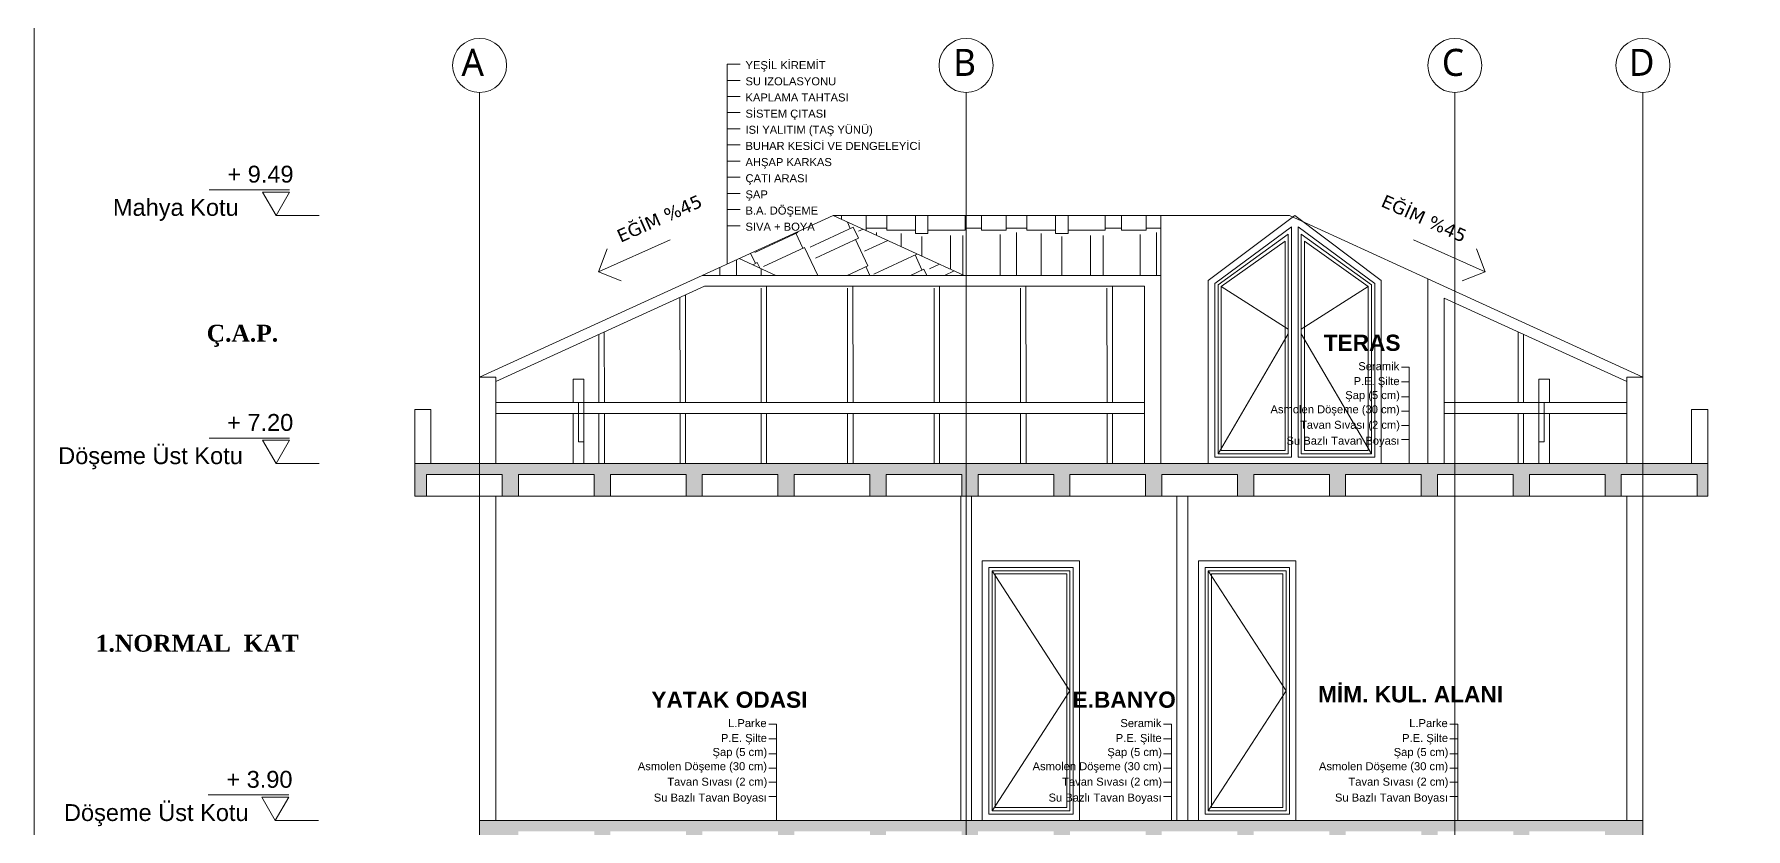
# Model space of a CAD drawing. Header units: millimetres. Extents: x 14753 to 45183, y 5640 to 19518.
# Drawn here: x 18019 to 19602, y 12728 to 13463 of the extents above; entities that cross this region are included whole.
import ezdxf

# ---------------------------------------------------------------- set-up
doc = ezdxf.new("R2010")
doc.units = ezdxf.units.MM
for name, color, linetype, lineweight in [('CERCEVE', 66, 'Continuous', 0), ('k tarama', 252, 'Continuous', 9), ('k yazi', 253, 'Continuous', 15)]:
    doc.layers.add(name, color=color, linetype=linetype, lineweight=lineweight)
doc.styles.add('MtXpl_Segoe_UI', font='segoeui.ttf')
doc.styles.get("Standard").update_dxf_attribs({"font": 'arial.ttf'})
pattern_1 = [(0, (-366940.1222862817, -4535584.13996255), (97.15500000000002, 45.71999999999998), [22.86, -19.05, 26.67, -11.43, 34.29, -15.24]), (0, (-366917.2622862817, -4535582.234962549), (97.15500000000002, 45.71999999999998), [19.05, -72.39, 15.24, -22.86]), (0, (-366871.5422862817, -4535586.997462549), (97.15500000000002, 45.71999999999998), [11.43, -118.11]), (90, (-366940.1222862817, -4535584.13996255), (-32.38499999999998, 45.72), [43.815, -139.065]), (90, (-366917.2622862817, -4535584.13996255), (-32.38499999999998, 45.72), [42.86249999999999, -140.0175]), (90, (-366898.2122862818, -4535584.13996255), (-32.38499999999998, 45.72), [40.00499999999999, -142.875]), (90, (-366871.5422862817, -4535586.997462549), (-32.38499999999998, 45.72), [43.815, -139.065]), (90, (-366860.1122862817, -4535586.997462549), (-32.38499999999998, 45.72), [43.815, -139.065]), (90, (-366825.8222862818, -4535584.13996255), (-32.38499999999998, 45.72), [41.90999999999999, -140.97])]

# ---------------------------------------------------------------- blocks, each defined once
blk = doc.blocks.new('kot1')
for p, q in [((578788.5013949978, 90039.10951766901), (578862.9744544147, 90039.10951766901)), ((578801.0013949977, 90015.45888257441), (578761.0013949977, 90015.45888257441))]:
    blk.add_line(p, q)
blk.add_lwpolyline([(578813.5013949977, 90037.10951766899), (578788.5013949978, 90037.10951766899), (578801.0013949977, 90015.45888257441)], close=True)
blk = doc.blocks.new('GXFFCGXFGFC')
at = {"layer": 'k yazi'}
for p, q in [((25995.32770850364, 12934.18351832815), (25995.32770850364, 12749.4607881414)), ((26007.39960922377, 12934.18351832815), (25995.32770850347, 12934.18351832815)), ((26007.39960922377, 12919.24495832818), (25995.32770850347, 12919.24495832818)), ((26007.39960922377, 12904.3063983282), (25995.32770850347, 12904.3063983282)), ((26007.39960922377, 12889.36783832822), (25995.32770850347, 12889.36783832822)), ((26007.39960922359, 12874.42927832824), (25995.32770850329, 12874.42927832824)), ((26007.39960922342, 12859.49071832826), (25995.32770850311, 12859.49071832826)), ((26007.39960922324, 12844.55215832828), (25995.32770850294, 12844.55215832828)), ((26007.39960922307, 12829.6135983283), (25995.32770850277, 12829.6135983283)), ((26007.39960922289, 12814.67503832832), (25995.32770850259, 12814.67503832832)), ((26007.39960922289, 12799.73647832834), (25995.32770850259, 12799.73647832834)), ((26007.39960922184, 12784.79791832836), (25995.32770850154, 12784.79791832836))]:
    blk.add_line(p, q, dxfattribs=at)
for s, p in [('YEŞİL KİREMİT', (26012.3791292237, 12929.59546704206)), ('SU IZOLASYONU', (26012.3791292237, 12914.65690704208)), ('KAPLAMA TAHTASI', (26012.3791292237, 12899.7183470421)), ('SİSTEM ÇITASI', (26012.3791292237, 12884.77978704212)), ('ISI YALITIM (TAŞ YÜNÜ)', (26012.37912922353, 12869.84122704214)), ('BUHAR KESİCİ VE DENGELEYİCİ', (26012.37912922335, 12854.90266704216)), ('AHŞAP KARKAS', (26012.37912922317, 12839.96410704218)), ('ÇATI ARASI', (26012.379129223, 12825.0255470422)), ('ŞAP', (26012.37912922283, 12810.08698704221)), ('B.A. DÖŞEME', (26012.37912922283, 12795.14842704223)), ('SIVA + BOYA', (26012.37912922178, 12780.20986704226))]:
    blk.add_text(s, height=7.400000000000001, dxfattribs=at).set_placement(p)
blk = doc.blocks.new('iski kesiti')
at = {"layer": 'k tarama'}
h = blk.add_hatch(dxfattribs=at)
h.set_pattern_fill('AR-RSHKE', color=256, scale=0.15, angle=115)
h.set_pattern_definition([(114.9999999999999, (-366940.1222862817, -4535584.13996255), (-82.49586924273328, 68.73022612276097), [22.86, -19.05, 26.67, -11.43, 34.29, -15.24]), (114.9999999999999, (-366951.5098560794, -4535564.226854326), (-82.49586924273328, 68.73022612276097), [19.05, -72.39, 15.24, -22.86]), (114.9999999999999, (-366966.5156721705, -4535520.777742831), (-82.49586924273328, 68.73022612276097), [11.43, -118.11]), (205, (-366940.1222862817, -4535584.13996255), (-27.7498996168431, -48.67288460996668), [43.815, -139.065]), (205, (-366949.7833397452, -4535563.421766537), (-27.7498996168431, -48.67288460996668), [42.86249999999999, -140.0175]), (205, (-366957.8342176313, -4535546.156603195), (-27.7498996168431, -48.67288460996668), [40.00499999999999, -142.875]), (205, (-366966.5156721705, -4535520.777742831), (-27.7498996168431, -48.67288460996668), [43.815, -139.065]), (205, (-366971.3461989021, -4535510.418644825), (-27.7498996168431, -48.67288460996668), [43.815, -139.065]), (205, (-366988.4275535987, -4535480.548982491), (-27.7498996168431, -48.67288460996668), [41.90999999999999, -140.97])])
h.paths.add_polyline_path([(19113.74226241588, 13255.51198254526), (19147.85482578334, 13239.92652868945), (19321.85482578026, 13239.92652868945), (19200.74226241588, 13295.26081264205)])
h = blk.add_hatch(dxfattribs=at)
h.set_pattern_fill('AR-RSHKE', color=256, scale=0.15, angle=360)
h.set_pattern_definition(pattern_1)
h.paths.add_polyline_path([(19200.74226241588, 13295.26081264205), (19321.85482578026, 13239.92652868945), (19503.74226241588, 13239.92652868945), (19503.74226241588, 13295.26081264205)])
h = blk.add_hatch(dxfattribs=at)
h.set_pattern_fill('AR-RSHKE', color=256, scale=0.15, angle=360)
h.set_pattern_definition(pattern_1)
h.paths.add_polyline_path([(19079.62969904852, 13239.92652868945), (19113.74226241588, 13255.51198254526), (19147.85482578334, 13239.92652868945)])
h = blk.add_hatch(dxfattribs=at)
h.set_pattern_fill('JIS_STN_2.5', color=256, scale=5)
h.set_pattern_definition([(45, (-366940.1222862817, -4535584.13996255), (-8.838834764831844, 8.838834764831844), []), (45, (-366931.2972862817, -4535584.13996255), (-8.838834764831844, 8.838834764831844), [6, -2.5])])
h.paths.add_polyline_path([(19489.74226241588, 13055.86003745068), (19419.74226241588, 13055.86003745068), (19419.74226241588, 13035.86003745068), (19404.74226241588, 13035.86003745068), (19404.74226241588, 13055.86003745068), (19334.74226241588, 13055.86003745068), (19334.74226241588, 13035.86003745068), (19319.74226241588, 13035.86003745068), (19319.74226241588, 13055.86003745068), (19249.74226241588, 13055.86003745068), (19249.74226241588, 13035.86003745068), (19234.74226241588, 13035.86003745068), (19234.74226241588, 13055.86003745068), (19164.74226241588, 13055.86003745068), (19164.74226241588, 13035.86003745068), (19149.74226241588, 13035.86003745068), (19149.74226241588, 13055.86003745068), (19079.74226241588, 13055.86003745068), (19079.74226241588, 13035.86003745068), (19064.74226241588, 13035.86003745068), (19064.74226241588, 13055.86003745068), (18994.74226241588, 13055.86003745068), (18994.74226241588, 13035.86003745068), (18979.74226241588, 13035.86003745068), (18979.74226241588, 13055.86003745068), (18909.74226241588, 13055.86003745068), (18909.74226241588, 13035.86003745068), (18894.74226241588, 13035.86003745068), (18894.74226241588, 13055.86003745068), (18824.74226241588, 13055.86003745068), (18824.74226241588, 13035.86003745068), (18813.74226241588, 13035.86003745068), (18813.74226241588, 13065.86003745068), (20009.74226241588, 13065.86003745068), (20009.74226241588, 13035.86003745068), (19999.74226241588, 13035.86003745068), (19999.74226241588, 13055.86003745068), (19929.74226241588, 13055.86003745068), (19929.74226241588, 13035.86003745068), (19914.74226241588, 13035.86003745068), (19914.74226241588, 13055.86003745068), (19844.74226241588, 13055.86003745068), (19844.74226241588, 13035.86003745068), (19829.74226241588, 13035.86003745068), (19829.74226241588, 13055.86003745068), (19759.74226241588, 13055.86003745068), (19759.74226241588, 13035.86003745068), (19744.74226241588, 13035.86003745068), (19744.74226241588, 13055.86003745068), (19674.74226241588, 13055.86003745068), (19674.74226241588, 13035.86003745068), (19659.74226241588, 13035.86003745068), (19659.74226241588, 13055.86003745068), (19589.74226241588, 13055.86003745068), (19589.74226241588, 13035.86003745068), (19574.74226241588, 13035.86003745068), (19574.74226241588, 13055.86003745068), (19504.74226241588, 13055.86003745068), (19504.74226241588, 13035.86003745068), (19489.74226241588, 13035.86003745068)])
h.paths.add_polyline_path([(19489.74226241588, 12725.86003745068), (19419.74226241588, 12725.86003745068), (19419.74226241588, 12705.86003745068), (19404.74226241588, 12705.86003745068), (19404.74226241588, 12725.86003745068), (19334.74226241588, 12725.86003745068), (19334.74226241588, 12705.86003745068), (19319.74226241588, 12705.86003745068), (19319.74226241588, 12725.86003745068), (19249.74226241588, 12725.86003745068), (19249.74226241588, 12705.86003745068), (19234.74226241588, 12705.86003745068), (19234.74226241588, 12725.86003745068), (19164.74226241588, 12725.86003745068), (19164.74226241588, 12705.86003745068), (19149.74226241588, 12705.86003745068), (19149.74226241588, 12725.86003745068), (19079.74226241588, 12725.86003745068), (19079.74226241588, 12705.86003745068), (19064.74226241588, 12705.86003745068), (19064.74226241588, 12725.86003745068), (18994.74226241588, 12725.86003745068), (18994.74226241588, 12705.86003745068), (18979.74226241588, 12705.86003745068), (18979.74226241588, 12725.86003745068), (18909.74226241588, 12725.86003745068), (18909.74226241588, 12705.86003745068), (18873.74226241588, 12705.86003745068), (18873.74226241588, 12735.86003745068), (19949.74226241588, 12735.86003745068), (19949.74226241588, 12705.86003745068), (19914.74226241588, 12705.86003745068), (19914.74226241588, 12725.86003745068), (19844.74226241588, 12725.86003745068), (19844.74226241588, 12705.86003745068), (19829.74226241588, 12705.86003745068), (19829.74226241588, 12725.86003745068), (19759.74226241588, 12725.86003745068), (19759.74226241588, 12705.86003745068), (19744.74226241588, 12705.86003745068), (19744.74226241588, 12725.86003745068), (19674.74226241588, 12725.86003745068), (19674.74226241588, 12705.86003745068), (19659.74226241588, 12705.86003745068), (19659.74226241588, 12725.86003745068), (19589.74226241588, 12725.86003745068), (19589.74226241588, 12705.86003745068), (19574.74226241588, 12705.86003745068), (19574.74226241588, 12725.86003745068), (19504.74226241588, 12725.86003745068), (19504.74226241588, 12705.86003745068), (19489.74226241588, 12705.86003745068)])
h.paths.add_polyline_path([(19489.74226241588, 12395.86003745068), (19419.74226241588, 12395.86003745068), (19419.74226241588, 12375.86003745068), (19404.74226241588, 12375.86003745068), (19404.74226241588, 12395.86003745068), (19334.74226241588, 12395.86003745068), (19334.74226241588, 12375.86003745068), (19319.74226241588, 12375.86003745068), (19319.74226241588, 12395.86003745068), (19249.74226241588, 12395.86003745068), (19249.74226241588, 12375.86003745068), (19234.74226241588, 12375.86003745068), (19234.74226241588, 12395.86003745068), (19164.74226241588, 12395.86003745068), (19164.74226241588, 12375.86003745068), (19149.74226241588, 12375.86003745068), (19149.74226241588, 12395.86003745068), (19079.74226241588, 12395.86003745068), (19079.74226241588, 12375.86003745068), (19064.74226241588, 12375.86003745068), (19064.74226241588, 12395.86003745068), (18994.74226241588, 12395.86003745068), (18994.74226241588, 12375.86003745068), (18979.74226241588, 12375.86003745068), (18979.74226241588, 12395.86003745068), (18909.74226241588, 12395.86003745068), (18909.74226241588, 12375.86003745068), (18898.74226241588, 12375.86003745068), (18898.74226241588, 12125.86003745068), (18873.74226241588, 12125.86003745068), (18873.74226241588, 12405.86003745068), (19949.74226241588, 12405.86003745068), (19949.74226241588, 12125.86003745068), (19924.74226241588, 12125.86003745068), (19924.74226241588, 12375.86003745068), (19914.74226241588, 12375.86003745068), (19914.74226241588, 12395.86003745068), (19844.74226241588, 12395.86003745068), (19844.74226241588, 12375.86003745068), (19829.74226241588, 12375.86003745068), (19829.74226241588, 12395.86003745068), (19759.74226241588, 12395.86003745068), (19759.74226241588, 12375.86003745068), (19744.74226241588, 12375.86003745068), (19744.74226241588, 12395.86003745068), (19674.74226241588, 12395.86003745068), (19674.74226241588, 12375.86003745068), (19659.74226241588, 12375.86003745068), (19659.74226241588, 12395.86003745068), (19589.74226241588, 12395.86003745068), (19589.74226241588, 12375.86003745068), (19574.74226241588, 12375.86003745068), (19574.74226241588, 12395.86003745068), (19504.74226241588, 12395.86003745068), (19504.74226241588, 12375.86003745068), (19489.74226241588, 12375.86003745068)])
h.paths.add_polyline_path([(18823.74226241588, 12065.86003745068), (18823.74226241588, 12125.86003745068), (19999.74226241588, 12125.86003745068), (19999.74226241588, 12065.86003745068)])
for p, q in [((18873.74226241593, 11887.5398714384), (18873.74226241593, 13409.01192505751)), ((19323.74226241593, 11887.5398714384), (19323.74226241593, 13409.01192505751)), ((19775.74226241594, 11887.5398714384), (19775.74226241594, 13409.01192505751)), ((19949.74226241593, 11887.5398714384), (19949.74226241593, 13409.01192505751)), ((19200.74226241588, 13295.26081264205), (19079.62969904852, 13239.92652868945)), ((19622.74226241588, 13295.26081264205), (19200.74226241588, 13295.26081264205)), ((19200.74226241588, 13295.26081264205), (19321.85482578026, 13239.92652868945)), ((19503.74226241588, 13239.92652868945), (19503.74226241588, 13295.26081264205)), ((19622.74226241582, 13295.26081264205), (19750.74226241588, 13236.77977525908)), ((19049.94246564276, 13272.62744382489), (18983.80799263244, 13243.23434470873)), ((19737.542059189, 13272.62744382489), (19803.67653219931, 13243.23434470873)), ((18983.80799263244, 13243.23434470873), (18991.73682410054, 13264.40656730346)), ((19113.74226241588, 13255.51198254526), (19147.85482578334, 13239.92652868945)), ((19803.67653219931, 13243.23434470873), (19795.74770073121, 13264.40656730346)), ((19079.62969904882, 13239.92652868945), (18873.74226241588, 13145.86003745068)), ((18983.80799263244, 13243.23434470873), (19004.83659131516, 13234.93209107034)), ((19079.62969904852, 13239.92652868945), (19503.74226241588, 13239.92652868945)), ((19503.74226241588, 13065.86003745068), (19503.74226241588, 13239.92652868945)), ((19750.74226241588, 13065.86003745068), (19750.74226241588, 13236.77977525815)), ((19750.74226241576, 13236.77977525815), (19949.74226241588, 13145.86003745068)), ((19803.67653219931, 13243.23434470873), (19782.64793351659, 13234.93209107034)), ((19081.80592552648, 13229.92652868945), (18888.74226241599, 13141.71900290996)), ((19081.80592552648, 13229.92652868945), (19488.74226241588, 13229.92652868945)), ((19488.74226241588, 13065.86003745068), (19488.74226241582, 13229.92652869038)), ((19765.74226241588, 13065.86003745068), (19765.74226241588, 13218.93224758003)), ((19765.74226241588, 13218.93224758003), (19934.74226241576, 13141.71900290996)), ((19733.60681111354, 13154.8991782926), (19726.37097561086, 13154.8991782926)), ((19733.60681111354, 13065.86003745068), (19733.60681111354, 13154.8991782926)), ((19733.60681111354, 13141.39395492524), (19726.37097561086, 13141.39395492524)), ((19733.60681111354, 13127.55137082003), (19726.37097561086, 13127.55137082003)), ((19733.60681111354, 13127.55137082003), (19726.37097561086, 13127.55137082003)), ((19733.60681111354, 13114.37500474788), (19726.37097561086, 13114.37500474788)), ((19733.60681111354, 13114.37500474788), (19726.37097561086, 13114.37500474788)), ((19733.60681111354, 13101.1986386748), (19726.37097561086, 13101.1986386748)), ((19733.60681111354, 13101.1986386748), (19726.37097561086, 13101.1986386748)), ((19733.60681111354, 13088.02227260172), (19726.37097561086, 13088.02227260172)), ((19733.60681111354, 13088.02227260172), (19726.37097561086, 13088.02227260172)), ((20009.74226241588, 13065.86003745068), (18813.74226241588, 13065.86003745068)), ((18813.74226241588, 13065.86003745068), (18813.74226241588, 13035.86003745068)), ((20009.74226241588, 13035.86003745068), (20009.74226241588, 13065.86003745068)), ((20009.74226241588, 13035.86003745068), (18813.74226241588, 13035.86003745068)), ((18873.74226241588, 12735.86003745068), (18873.74226241588, 13035.86003745068)), ((18888.74226241588, 12735.86003745068), (18888.74226241588, 13035.86003745068)), ((19318.74226241588, 12735.86003745068), (19318.74226241588, 13035.86003745068)), ((19328.74226241588, 12735.86003745068), (19328.74226241588, 13035.86003745068)), ((19518.74226241594, 12735.86003745068), (19518.74226241594, 13035.86003745068)), ((19528.74226241594, 12735.86003745068), (19528.74226241594, 13035.86003745068)), ((19934.74226241588, 12735.86003745068), (19934.74226241588, 13035.86003745068)), ((19949.74226241588, 12735.86003745068), (19949.74226241588, 13035.86003745068)), ((19148.43035647645, 12824.8991782926), (19141.19452097377, 12824.8991782926)), ((19148.43035647645, 12735.86003745068), (19148.43035647645, 12824.8991782926)), ((19513.56580777891, 12824.8991782926), (19506.32997227623, 12824.8991782926)), ((19513.56580777891, 12735.86003745068), (19513.56580777891, 12824.8991782926)), ((19778.43035647645, 12824.8991782926), (19771.19452097377, 12824.8991782926)), ((19778.43035647645, 12735.86003745068), (19778.43035647645, 12824.8991782926)), ((19148.43035647645, 12811.39395492524), (19141.19452097377, 12811.39395492524)), ((19513.56580777891, 12811.39395492524), (19506.32997227623, 12811.39395492524)), ((19778.43035647645, 12811.39395492524), (19771.19452097377, 12811.39395492524)), ((19148.43035647645, 12797.55137082003), (19141.19452097377, 12797.55137082003)), ((19148.43035647645, 12797.55137082003), (19141.19452097377, 12797.55137082003)), ((19513.56580777891, 12797.55137082003), (19506.32997227623, 12797.55137082003)), ((19513.56580777891, 12797.55137082003), (19506.32997227623, 12797.55137082003)), ((19778.43035647645, 12797.55137082003), (19771.19452097377, 12797.55137082003)), ((19778.43035647645, 12797.55137082003), (19771.19452097377, 12797.55137082003)), ((19148.43035647645, 12784.37500474788), (19141.19452097377, 12784.37500474788)), ((19148.43035647645, 12784.37500474788), (19141.19452097377, 12784.37500474788)), ((19513.56580777891, 12784.37500474788), (19506.32997227623, 12784.37500474788)), ((19513.56580777891, 12784.37500474788), (19506.32997227623, 12784.37500474788)), ((19778.43035647645, 12784.37500474788), (19771.19452097377, 12784.37500474788)), ((19778.43035647645, 12784.37500474788), (19771.19452097377, 12784.37500474788)), ((19148.43035647645, 12771.1986386748), (19141.19452097377, 12771.1986386748)), ((19148.43035647645, 12771.1986386748), (19141.19452097377, 12771.1986386748)), ((19513.56580777891, 12771.1986386748), (19506.32997227623, 12771.1986386748)), ((19513.56580777891, 12771.1986386748), (19506.32997227623, 12771.1986386748)), ((19778.43035647645, 12771.1986386748), (19771.19452097377, 12771.1986386748)), ((19778.43035647645, 12771.1986386748), (19771.19452097377, 12771.1986386748)), ((19148.43035647645, 12758.02227260172), (19141.19452097377, 12758.02227260172)), ((19148.43035647645, 12758.02227260172), (19141.19452097377, 12758.02227260172)), ((19513.56580777891, 12758.02227260172), (19506.32997227623, 12758.02227260172)), ((19513.56580777891, 12758.02227260172), (19506.32997227623, 12758.02227260172)), ((19778.43035647645, 12758.02227260172), (19771.19452097377, 12758.02227260172)), ((19778.43035647645, 12758.02227260172), (19771.19452097377, 12758.02227260172)), ((19949.74226241588, 12735.86003745068), (18873.74226241588, 12735.86003745068)), ((18873.74226241588, 12735.86003745068), (18873.74226241588, 12705.86003745068)), ((19949.74226241588, 12705.86003745068), (19949.74226241588, 12735.86003745068))]:
    blk.add_line(p, q, dxfattribs=at)
at = {"layer": 'k tarama', "ltscale": 10}
for p, q in [((19559.74226241588, 13229.68166539445), (19621.74226241588, 13190.26081264205)), ((19695.74226241576, 13229.68166539445), (19633.74226241588, 13190.26081264205)), ((19621.74226241588, 13185.86003745068), (19556.74226241588, 13074.86003745068)), ((19633.74226241588, 13185.86003745068), (19698.74226241588, 13074.86003745068)), ((19347.74226241588, 12966.86003745068), (19419.74226241588, 12855.86003745068)), ((19547.74226241594, 12966.86003745068), (19619.74226241594, 12855.86003745068)), ((19419.74226241588, 12855.86003745068), (19347.74226241588, 12744.86003745068)), ((19619.74226241594, 12855.86003745068), (19547.74226241594, 12744.86003745068))]:
    blk.add_line(p, q, dxfattribs=at)
at = {"layer": 'k tarama', "color": 128, "true_color": 0x004d39}
blk.add_lwpolyline([(19627.74226241588, 13295.26081264205), (19707.74226241588, 13235.11966170836), (19707.74226241588, 13065.86003745068), (19547.74226241588, 13065.86003745068), (19547.74226241588, 13235.11966170836), (19627.74226241588, 13295.26081264205)], dxfattribs=at)
for points in [[(19624.74226241588, 13071.86003745068), (19553.74226241588, 13071.86003745068), (19553.74226241588, 13232.40066355094), (19624.74226241588, 13284.65093500446)], [(19630.74226241588, 13071.86003745068), (19630.74226241588, 13284.65093500446), (19701.74226241605, 13232.40066355094), (19701.74226241582, 13071.86003745068)], [(19556.74226241588, 13074.86003745068), (19556.74226241588, 13231.0411644727), (19621.74226241588, 13278.03084960673), (19621.74226241588, 13074.86003745068)], [(19559.74226241588, 13077.86003745068), (19559.74226241588, 13229.68166539445), (19618.74226241588, 13271.41076420806), (19618.74226241588, 13077.86003745068)], [(19633.74226241588, 13074.86003745068), (19633.74226241588, 13278.03084960673), (19698.74226241588, 13231.0411644727), (19698.74226241588, 13074.86003745068)], [(19695.74226241588, 13077.86003745068), (19636.74226241588, 13077.86003745068), (19636.74226241588, 13271.41076420806), (19695.74226241576, 13229.68166539445)]]:
    blk.add_lwpolyline(points, close=True, dxfattribs=at)
at = {"layer": 'k tarama'}
for points in [[(19064.05116054969, 13221.81467654649), (19064.13603288081, 13122.29591608234), (19059.13877946284, 13122.29591608234), (19059.05240979849, 13219.53083178401)], [(19139.04433873982, 13229.78410790115), (19139.1360328808, 13122.26629698742), (19134.13877946284, 13122.26629698742), (19134.04485741589, 13228.00368036795)], [(19219.04433873983, 13229.78410790115), (19219.1360328808, 13122.26629698742), (19214.13877946284, 13122.26629698742), (19214.04485741589, 13228.00368036795)], [(19299.04433873982, 13229.78410790115), (19299.1360328808, 13122.26629698742), (19294.13877946284, 13122.26629698742), (19294.04485741589, 13228.00368036795)], [(19379.04433873983, 13229.78410790115), (19379.1360328808, 13122.26629698742), (19374.13877946284, 13122.26629698742), (19374.04485741589, 13228.00368036795)], [(19459.04433873982, 13229.78410790115), (19459.13603288081, 13122.26629698742), (19454.13877946284, 13122.26629698742), (19454.04485741589, 13228.00368036795)], [(18989.08037235157, 13187.5617900826), (18989.13603288081, 13122.29591608234), (18984.13877946284, 13122.29591608234), (18984.08283469692, 13185.27849956415)], [(19834.40415248007, 13187.5617900826), (19834.34849195095, 13122.29591608234), (19839.34574536892, 13122.29591608234), (19839.40169013483, 13185.27849956415)], [(18873.74226241588, 13065.86003745068), (18873.74226241588, 13145.86003745068), (18888.74226241588, 13145.86003745068), (18888.74226241588, 13065.86003745068)], [(18960.15231787815, 13112.32506787683), (18960.15231787815, 13065.91927564051), (18970.15159308567, 13065.91927564051), (18970.15159308567, 13144.05521642789), (18960.15231787815, 13144.05521642789), (18960.15231787815, 13122.32553517725)], [(19863.33220695361, 13112.32506787683), (19863.33220695361, 13065.91927564051), (19853.33293174609, 13065.91927564051), (19853.33293174609, 13144.05521642789), (19863.33220695361, 13144.05521642789), (19863.33220695361, 13122.32553517725)], [(19949.74226241588, 13065.86003745068), (19949.74226241588, 13145.86003745068), (19934.74226241588, 13145.86003745068), (19934.74226241588, 13065.86003745068)], [(18813.74226241588, 13065.86003745068), (18813.74226241588, 13115.86003745068), (18828.74226241588, 13115.86003745068), (18828.74226241588, 13065.86003745068)], [(18960.15231787815, 13122.32553517725), (18888.74276789027, 13122.32553517725), (18888.74226241588, 13112.29418919794), (19488.74226241588, 13112.27442552615)], [(19488.74226241588, 13122.27222264185), (18960.15231787815, 13122.26602563727), (18960.15231787815, 13122.26602563727)], [(19863.33220695361, 13122.32553517725), (19934.74175694148, 13122.32553517725), (19934.74226241588, 13112.29418919794), (19765.74226241588, 13112.28862243052)], [(19765.74226241588, 13122.26716974843), (19863.33220695361, 13122.26602563727), (19863.33220695361, 13122.26602563727)], [(20009.74226241588, 13065.86003745068), (20009.74226241588, 13115.86003745068), (19994.74226241588, 13115.86003745068), (19994.74226241588, 13065.86003745068)], [(19764.34574536892, 13065.88965654559), (19759.34849195095, 13065.88965654559)], [(18894.74226241588, 13035.86003745068), (18894.74226241588, 13055.86003745068), (18824.74226241588, 13055.86003745068), (18824.74226241588, 13035.86003745068)], [(18979.74226241588, 13035.86003745068), (18979.74226241588, 13055.86003745068), (18909.74226241588, 13055.86003745068), (18909.74226241588, 13035.86003745068)], [(19064.74226241588, 13035.86003745068), (19064.74226241588, 13055.86003745068), (18994.74226241588, 13055.86003745068), (18994.74226241588, 13035.86003745068)], [(19149.74226241588, 13035.86003745068), (19149.74226241588, 13055.86003745068), (19079.74226241588, 13055.86003745068), (19079.74226241588, 13035.86003745068)], [(19234.74226241588, 13035.86003745068), (19234.74226241588, 13055.86003745068), (19164.74226241588, 13055.86003745068), (19164.74226241588, 13035.86003745068)], [(19319.74226241588, 13035.86003745068), (19319.74226241588, 13055.86003745068), (19249.74226241588, 13055.86003745068), (19249.74226241588, 13035.86003745068)], [(19404.74226241588, 13035.86003745068), (19404.74226241588, 13055.86003745068), (19334.74226241588, 13055.86003745068), (19334.74226241588, 13035.86003745068)], [(19489.74226241588, 13035.86003745068), (19489.74226241588, 13055.86003745068), (19419.74226241588, 13055.86003745068), (19419.74226241588, 13035.86003745068)], [(19574.74226241588, 13035.86003745068), (19574.74226241588, 13055.86003745068), (19504.74226241588, 13055.86003745068), (19504.74226241588, 13035.86003745068)], [(19659.74226241588, 13035.86003745068), (19659.74226241588, 13055.86003745068), (19589.74226241588, 13055.86003745068), (19589.74226241588, 13035.86003745068)], [(19744.74226241588, 13035.86003745068), (19744.74226241588, 13055.86003745068), (19674.74226241588, 13055.86003745068), (19674.74226241588, 13035.86003745068)], [(19829.74226241588, 13035.86003745068), (19829.74226241588, 13055.86003745068), (19759.74226241588, 13055.86003745068), (19759.74226241588, 13035.86003745068)], [(19914.74226241588, 13035.86003745068), (19914.74226241588, 13055.86003745068), (19844.74226241588, 13055.86003745068), (19844.74226241588, 13035.86003745068)], [(19999.74226241588, 13035.86003745068), (19999.74226241588, 13055.86003745068), (19929.74226241588, 13055.86003745068), (19929.74226241588, 13035.86003745068)]]:
    blk.add_lwpolyline(points, dxfattribs=at)
for points in [[(18970.15159308567, 13122.32553517725), (18965.1543396677, 13122.32553517725), (18965.1543396677, 13085.91901814844), (18970.15159308567, 13085.91901814844)], [(18984.13877946284, 13065.88965654559), (18989.13603288081, 13065.88965654559), (18989.13603288081, 13112.29544878192), (18984.13877946284, 13112.29544878192)], [(19059.13877946284, 13065.88965654559), (19064.13603288081, 13065.88965654559), (19064.13603288081, 13112.29544878192), (19059.13877946284, 13112.29544878192)], [(19134.13877946284, 13065.86003745068), (19139.1360328808, 13065.86003745068), (19139.1360328808, 13112.265829687), (19134.13877946284, 13112.265829687)], [(19214.13877946284, 13065.86003745068), (19219.1360328808, 13065.86003745068), (19219.1360328808, 13112.265829687), (19214.13877946284, 13112.265829687)], [(19294.13877946284, 13065.86003745068), (19299.1360328808, 13065.86003745068), (19299.1360328808, 13112.265829687), (19294.13877946284, 13112.265829687)], [(19374.13877946284, 13065.86003745068), (19379.1360328808, 13065.86003745068), (19379.1360328808, 13112.265829687), (19374.13877946284, 13112.265829687)], [(19454.13877946284, 13065.86003745068), (19459.13603288081, 13065.86003745068), (19459.13603288081, 13112.265829687), (19454.13877946284, 13112.265829687)], [(19839.34574536892, 13065.88965654559), (19834.34849195095, 13065.88965654559), (19834.34849195095, 13112.29544878192), (19839.34574536892, 13112.29544878192)], [(19853.33293174609, 13122.32553517725), (19858.33018516406, 13122.32553517725), (19858.33018516406, 13085.91901814844), (19853.33293174609, 13085.91901814844)], [(19338.74226241588, 12735.86003745068), (19428.74226241588, 12735.86003745068), (19428.74226241588, 12975.86003745068), (19338.74226241588, 12975.86003745068)], [(19344.74226241588, 12969.86003745068), (19344.74226241588, 12741.86003745068), (19422.74226241588, 12741.86003745068), (19422.74226241588, 12969.86003745068)], [(19347.74226241588, 12966.86003745068), (19347.74226241588, 12744.86003745068), (19419.74226241588, 12744.86003745068), (19419.74226241588, 12966.86003745068)], [(19538.74226241594, 12735.86003745068), (19628.74226241594, 12735.86003745068), (19628.74226241594, 12975.86003745068), (19538.74226241594, 12975.86003745068)], [(19544.74226241593, 12969.86003745068), (19544.74226241593, 12741.86003745068), (19622.74226241594, 12741.86003745068), (19622.74226241594, 12969.86003745068)], [(19547.74226241594, 12966.86003745068), (19547.74226241594, 12744.86003745068), (19619.74226241594, 12744.86003745068), (19619.74226241594, 12966.86003745068)], [(19350.74226241588, 12963.86003745068), (19350.74226241588, 12747.86003745068), (19416.74226241588, 12747.86003745068), (19416.74226241588, 12963.86003745068)], [(19550.74226241594, 12963.86003745068), (19550.74226241594, 12747.86003745068), (19616.74226241593, 12747.86003745068), (19616.74226241593, 12963.86003745068)]]:
    blk.add_lwpolyline(points, close=True, dxfattribs=at)
at = {"layer": 'k tarama', "linetype": 'Continuous'}
for centre in [(18873.74226241593, 13434.01192505751), (19323.74226241593, 13434.01192505751), (19775.74226241594, 13434.01192505751), (19949.74226241593, 13434.01192505751)]:
    blk.add_circle(centre, 25, dxfattribs=at)
at = {"layer": 'k tarama'}
blk.add_blockref('GXFFCGXFGFC', (-6892.688213894027, 500.9785273801535), dxfattribs=at)
at = {"layer": 'k tarama', "xscale": -1}
for p in [(597486.4835972937, -76720.19806993194), (597486.5243041008, -76949.59884512331), (597485.8319629865, -77279.59884512331)]:
    blk.add_blockref('kot1', p, dxfattribs=at)
at = {"layer": 'k tarama', "style": 'MtXpl_Segoe_UI'}
for s, p in [('A', (18856.99418388144, 13424.3506707577)), ('B', (19311.73616435559, 13424.3506707577)), ('C', (19763.71873060387, 13424.3506707577)), ('D', (19936.6552717475, 13424.3506707577))]:
    blk.add_text(s, height=25, dxfattribs=at).set_placement(p)
at = {"layer": 'k tarama'}
for s, p in [('+ 9.49', (18640.50602689182, 13325.68792827055, 574.2036407451214)), ('Mahya Kotu', (18534.64120056276, 13294.96688085794, 574.2036407451214)), ('+ 7.20', (18640.22943488776, 13096.1263291277, 574.2036407451214)), ('Döşeme Üst Kotu', (18483.9981355762, 13065.40528171509, 574.2036407451214)), ('+ 3.90', (18639.53709377325, 12766.12632912863, 574.2036407451214)), ('Döşeme Üst Kotu', (18489.33553193795, 12735.40528171603, 574.2036407451214))]:
    blk.add_text(s, height=15.6, dxfattribs=at).set_placement(p)
at = {"layer": 'k tarama', "char_height": 12}
for insert, attachment_point, rotation in [((19081.06092208432, 13303.89527548943), 9, 23.962488974576406), ((19706.42360274744, 13303.89527548943), 7, 336.0375110254236)]:
    blk.add_mtext_dynamic_manual_height_columns('{\\fVerdana|b0|i0|c162|p34;EĞİM %45}', width=153.7632020074525, gutter_width=12.5, heights=[0], dxfattribs=dict(at, insert=insert, attachment_point=attachment_point, rotation=rotation))
at = {"layer": 'k tarama'}
for s, insert, char_height, width, attachment_point in [('{\\fTimes New Roman|b1|i0|c162|p18;Ç.A.P.}', (18654.42071221844, 13194.24733743723, -0.0010915079240021), 15.6, 230.8503102549198, 2), ('{\\fArial|b1|i0|c162|p34;\\C0;TERAS}', (19689.99468488328, 13185.09356283303), 15, 177.5771617345536, 2), ('{\\C7;Seramik}', (19724.36386404058, 13159.63469546567), 7.4, 53.89089732870428, 3), ('{\\fArial|b0|i0|c162|p34;\\C7;P.E. Şilte}', (19724.67501153733, 13145.85839659162), 7.4, 45.53639769560044, 3), ('{\\fArial|b0|i0|c162|p34;\\C7;Şap (5 cm)}', (19724.93364002288, 13132.91140880529), 7.4, 52.75160089202194, 3), ('{\\C7;Asmolen Döşeme (30 cm)}', (19724.73701428855, 13119.76810316369), 7.4, 121.8655772054926, 3), ('{\\fArial|b0|i0|c162|p34;\\C7;Tavan Sıvası (2 cm)}', (19724.99812232196, 13105.44779120106), 7.4, 92.2450971010266, 3), ('{\\fArial|b0|i0|c162|p34;\\C7;Su Bazlı Tavan Boyası}', (19724.61812204635, 13090.76071983389), 7.4, 113.0952446000892, 3), ('{\\fTimes New Roman|b1|i0|c162|p18;1.NORMAL  KAT}', (18612.6764701865, 12907.56602798868, -0.0010915079240021), 15.6, 230.8503102549198, 2), ('{\\fArial|b1|i0|c162|p34;\\C0;YATAK ODASI}', (19104.81823024619, 12855.09356283303), 15, 177.5771617345536, 2), ('{\\fArial|b1|i0|c162|p34;\\C0;E.BANYO}', (19469.95368154865, 12855.09356283303), 15, 177.5771617345536, 2), ('{\\fArial|b1|i0|c162|p34;\\C0;MİM. KUL. ALANI}', (19734.81823024619, 12860.09356283303), 15, 177.5771617345536, 2), ('{\\C7;L.Parke}', (19139.1874094035, 12829.63469546567), 7.4, 53.89089732870428, 3), ('{\\C7;Seramik}', (19504.32286070595, 12829.63469546567), 7.4, 53.89089732870428, 3), ('{\\C7;L.Parke}', (19769.1874094035, 12829.63469546567), 7.4, 53.89089732870428, 3), ('{\\fArial|b0|i0|c162|p34;\\C7;P.E. Şilte}', (19139.49855690025, 12815.85839659162), 7.4, 45.53639769560044, 3), ('{\\fArial|b0|i0|c162|p34;\\C7;P.E. Şilte}', (19504.6340082027, 12815.85839659162), 7.4, 45.53639769560044, 3), ('{\\fArial|b0|i0|c162|p34;\\C7;P.E. Şilte}', (19769.49855690024, 12815.85839659162), 7.4, 45.53639769560044, 3), ('{\\fArial|b0|i0|c162|p34;\\C7;Şap (5 cm)}', (19139.7571853858, 12802.91140880529), 7.4, 52.75160089202194, 3), ('{\\fArial|b0|i0|c162|p34;\\C7;Şap (5 cm)}', (19504.89263668825, 12802.91140880529), 7.4, 52.75160089202194, 3), ('{\\fArial|b0|i0|c162|p34;\\C7;Şap (5 cm)}', (19769.75718538579, 12802.91140880529), 7.4, 52.75160089202194, 3), ('{\\C7;Asmolen Döşeme (30 cm)}', (19139.56055965146, 12789.76810316369), 7.4, 121.8655772054926, 3), ('{\\fArial|b0|i0|c162|p34;\\C7;Tavan Sıvası (2 cm)}', (19139.82166768488, 12775.44779120106), 7.4, 92.2450971010266, 3), ('{\\C7;Asmolen Döşeme (30 cm)}', (19504.69601095392, 12789.76810316369), 7.4, 121.8655772054926, 3), ('{\\fArial|b0|i0|c162|p34;\\C7;Tavan Sıvası (2 cm)}', (19504.95711898734, 12775.44779120106), 7.4, 92.2450971010266, 3), ('{\\C7;Asmolen Döşeme (30 cm)}', (19769.56055965146, 12789.76810316369), 7.4, 121.8655772054926, 3), ('{\\fArial|b0|i0|c162|p34;\\C7;Tavan Sıvası (2 cm)}', (19769.82166768488, 12775.44779120106), 7.4, 92.2450971010266, 3), ('{\\fArial|b0|i0|c162|p34;\\C7;Su Bazlı Tavan Boyası}', (19139.44166740926, 12760.76071983389), 7.4, 113.0952446000892, 3), ('{\\fArial|b0|i0|c162|p34;\\C7;Su Bazlı Tavan Boyası}', (19504.57711871172, 12760.76071983389), 7.4, 113.0952446000892, 3), ('{\\fArial|b0|i0|c162|p34;\\C7;Su Bazlı Tavan Boyası}', (19769.44166740926, 12760.76071983389), 7.4, 113.0952446000892, 3)]:
    blk.add_mtext(s, dxfattribs=dict(at, insert=insert, char_height=char_height, width=width, attachment_point=attachment_point))

msp = doc.modelspace()

# ---------------------------------------------------------------- linework, layer by layer
at = {"layer": 'CERCEVE'}
msp.add_lwpolyline([(18018.68565711851, 10501.96896854292), (18018.68576771715, 14266.96660587813), (23396.6288394949, 14266.96691013457), (23396.62872889626, 10501.96896854292)], close=True, dxfattribs=at)

# ---------------------------------------------------------------- block references
at = {"layer": 'k tarama'}
msp.add_blockref('iski kesiti', (-443.1592805485415, 0), dxfattribs=at)

doc.saveas('drawing.dxf')
